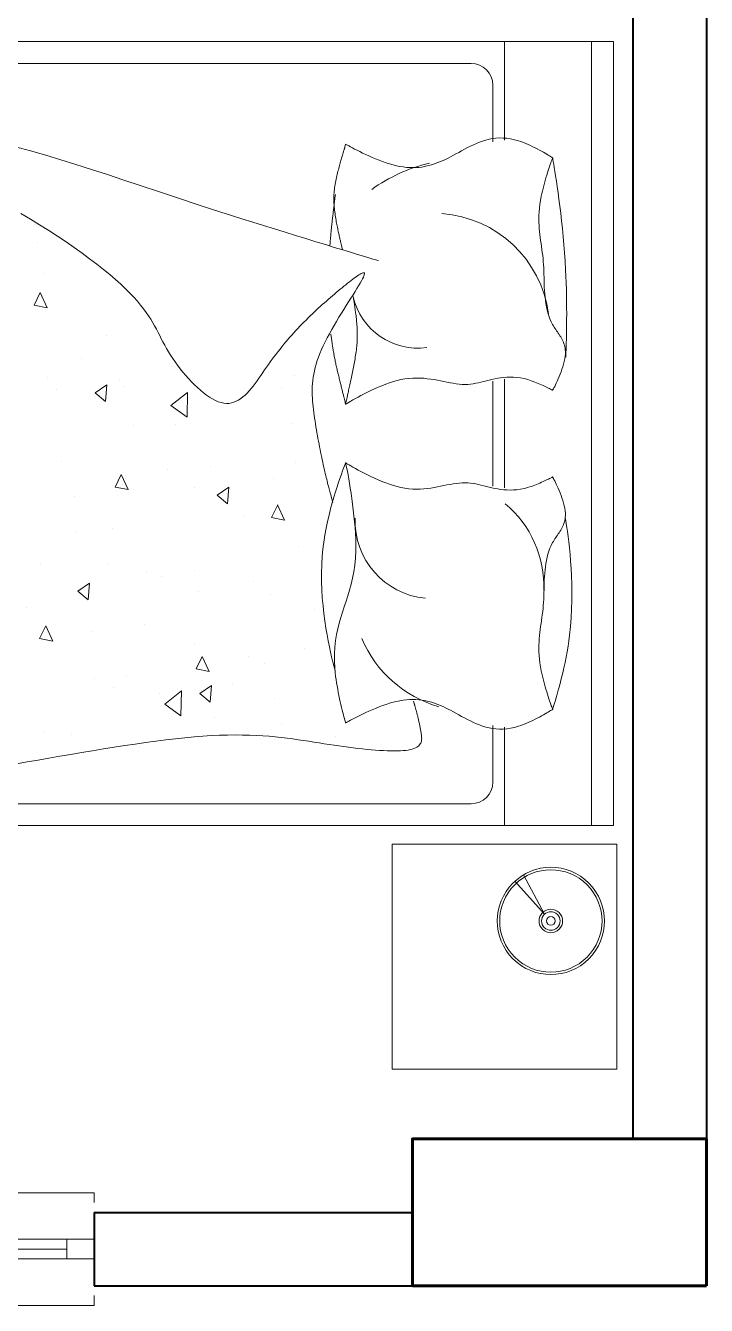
# Model space of a CAD drawing. Header units: millimetres. Extents: x 1393 to 3101, y -2944 to -480.
# Drawn here: x 2878.1 to 3017.1, y -2943.8 to -2682.6 of the extents above; entities that cross this region are included whole.
import ezdxf

# ---------------------------------------------------------------- set-up
doc = ezdxf.new("R2010")
doc.units = ezdxf.units.MM
for name, color, linetype, lineweight in [('DUVAR', 7, 'Continuous', 40), ('kolon', 1, 'Continuous', 40), ('Pencere-kapı', 142, 'Continuous', 20), ('TEFRİŞ_İÇ', 224, 'Continuous', 13)]:
    doc.layers.add(name, color=color, linetype=linetype, lineweight=lineweight)

# ---------------------------------------------------------------- blocks, each defined once
blk = doc.blocks.new('asd54')
at = {"layer": 'Pencere-kapı', "linetype": 'Continuous', "flags": 128}
for points in [[(2732.053171, -2922.82193), (2732.053171, -2920.821929), (2892.053171, -2920.821931), (2892.053171, -2922.82193)], [(2892.053171, -2934.321931), (2732.053171, -2934.321931), (2732.053171, -2930.321931), (2892.053171, -2930.321931), (2892.053171, -2934.321931), (2886.50587, -2934.321931), (2886.50587, -2930.321931), (2886.50587, -2932.321931), (2737.248948, -2932.321931), (2737.248948, -2930.321931), (2737.248948, -2934.321931)], [(2732.053171, -2941.82193), (2732.053171, -2943.82193), (2892.053171, -2943.821931), (2892.053171, -2941.821931)]]:
    blk.add_lwpolyline(points, dxfattribs=at)
blk = doc.blocks.new('Rrovat_TOP_1')
for p, q in [((900, 0), (-900, 0)), ((-900, -2280), (-900, 0)), ((900, -2280), (900, 0)), ((900, -50.339062), (-900, -50.339062)), ((-674.136578, -250.274469), (-900, -250.274469)), ((124.678133, -250.274469), (-124.678133, -250.274469)), ((900, -250.274469), (674.136578, -250.274469)), ((-670.025148, -277.011673), (-800, -277.011673)), ((120.532894, -277.011673), (-120.532894, -277.011673)), ((800, -277.011673), (670.025148, -277.011673)), ((-850, -2180), (-850, -327.011673)), ((850, -2180), (850, -327.011673)), ((-695.588621, -638.048605), (-695.588621, -638.048605)), ((-403.066344, -686.500207), (-403.066344, -686.500207)), ((-493.93021, -709.228197), (-493.93021, -709.228197)), ((-258.431068, -724.298868), (-258.431068, -724.298868)), ((-65.618171, -730.926102), (-65.618171, -730.926102)), ((132.372767, -733.003095), (132.372767, -733.003095)), ((-668.10079, -762.038198), (-668.10079, -762.038198)), ((-198.53623, -755.500215), (-192.720372, -785.420212)), ((-198.532307, -755.522175), (-163.726225, -771.018841)), ((23.111682, -737.162791), (23.111682, -737.162791)), ((104.744537, -762.04387), (104.744537, -762.04387)), ((-608.101653, -779.42793), (-608.101653, -779.42793)), ((-369.858428, -788.012877), (-369.858428, -788.012877)), ((-192.721215, -785.414912), (-163.730996, -770.991612)), ((-103.801234, -780.18255), (-103.801234, -780.18255)), ((-527.013172, -801.711145), (-527.013172, -801.711145)), ((-511.93623, -837.904331), (-511.93623, -837.904331)), ((-339.975234, -827.362005), (-339.975234, -827.362005)), ((-189.564999, -846.13704), (-189.564999, -846.13704)), ((-576.149235, -874.541459), (-576.149235, -874.541459)), ((-161.277264, -886.240491), (-141.685098, -909.589526)), ((-161.262553, -886.262396), (-123.307535, -882.941762)), ((-141.736107, -909.589974), (-123.373058, -882.920463)), ((-650.959999, -916.922083), (-650.959999, -916.922083)), ((-616.737273, -926.087854), (-597.145107, -949.436888)), ((-616.722769, -926.110001), (-578.767751, -922.789368)), ((-597.196581, -949.434291), (-578.833532, -922.764779)), ((-546.418616, -928.580068), (-540.602758, -958.500065)), ((-546.414754, -928.603284), (-511.608672, -944.09995)), ((-74.778677, -924.154594), (-74.778677, -924.154594)), ((-540.603847, -958.494512), (-511.613628, -944.071212)), ((-484.448399, -961.893924), (-484.448399, -961.893924)), ((-362.656867, -952.955739), (-362.656867, -952.955739)), ((-313.511826, -961.347978), (-313.511826, -961.347978)), ((-124.413642, -961.540686), (-124.413642, -961.540686)), ((-648.142726, -993.295303), (-621.150538, -1030.197068)), ((-648.139342, -993.299617), (-591.001548, -992.118514)), ((-621.140305, -1030.194242), (-590.994814, -992.111513)), ((37.510045, -979.124159), (64.502232, -1016.025924)), ((37.514185, -979.126382), (94.651979, -977.945279)), ((64.51256, -1016.021954), (94.658051, -977.939225)), ((-83.249267, -1024.354768), (-83.249267, -1024.354768)), ((20.158942, -1005.276568), (20.158942, -1005.276568)), ((-596.623473, -1042.321475), (-596.623473, -1042.321475)), ((-328.283839, -1037.760057), (-328.283839, -1037.760057)), ((-437.458653, -1076.558916), (-437.458653, -1076.558916)), ((-319.423267, -1071.534223), (-319.423267, -1071.534223)), ((-128.745932, -1114.540174), (-122.930073, -1144.46017)), ((-128.741771, -1114.563278), (-93.935689, -1130.059944)), ((18.514166, -1102.440597), (18.514166, -1102.440597)), ((-555.597268, -1118.713677), (-555.597268, -1118.713677)), ((-122.930935, -1144.454591), (-93.940716, -1130.031291)), ((-117.212081, -1126.483547), (-117.212081, -1126.483547)), ((-103.787885, -1120.487506), (-103.787885, -1120.487506)), ((108.873714, -1124.01032), (108.873714, -1124.01032)), ((121.031144, -1135.068495), (121.031144, -1135.068495)), ((-582.338758, -1148.885728), (-582.338758, -1148.885728)), ((-300.796008, -1161.74965), (-300.796008, -1161.74965)), ((-217.659834, -1149.620051), (-217.659834, -1149.620051)), ((73.828732, -1166.428907), (93.420898, -1189.777941)), ((73.844206, -1166.451697), (111.799224, -1163.131063)), ((93.367782, -1189.779796), (111.730831, -1163.110284)), ((224.594516, -1163.719869), (224.594516, -1163.719869)), ((-561.405481, -1191.769854), (-561.405481, -1191.769854)), ((-453.833835, -1196.799506), (-453.833835, -1196.799506)), ((-381.61601, -1206.299302), (-343.660992, -1202.978668)), ((-362.092692, -1229.624112), (-343.729643, -1202.9546)), ((-381.631277, -1206.276269), (-362.039111, -1229.625304)), ((-351.178687, -1215.849284), (-351.178687, -1215.849284)), ((172.469142, -1220.574404), (172.469142, -1220.574404)), ((-690.007835, -1243.97896), (-690.007835, -1243.97896)), ((-227.734713, -1235.698444), (-227.734713, -1235.698444)), ((-144.631448, -1237.615783), (-144.631448, -1237.615783)), ((-476.628318, -1287.620027), (-470.81246, -1317.540023)), ((-476.624218, -1287.644387), (-441.818136, -1303.141053)), ((-63.704859, -1267.753859), (-63.704859, -1267.753859)), ((100.647689, -1278.930808), (100.647689, -1278.930808)), ((-685.352308, -1306.980792), (-685.352308, -1306.980792)), ((-470.813567, -1317.534191), (-441.823348, -1303.110891)), ((-299.878859, -1314.933314), (-299.878859, -1314.933314)), ((128.232705, -1300.011356), (128.232705, -1300.011356)), ((288.926753, -1300.500279), (294.742611, -1330.420276)), ((288.931213, -1300.523271), (323.737295, -1316.019937)), ((294.741977, -1330.41467), (323.732196, -1315.99137)), ((366.475929, -1308.596304), (366.475929, -1308.596304)), ((-398.686367, -1348.741454), (-398.686367, -1348.741454)), ((292.526106, -1323.866047), (292.526106, -1323.866047)), ((438.095862, -1323.356702), (438.095862, -1323.356702))]:
    blk.add_line(p, q)
at = {"flags": 128}
for points in [[(-633.250112, -139.668516), (-632.627925, -139.460615), (-630.802692, -138.860126), (-627.836402, -137.901867), (-623.791047, -136.620654), (-618.728616, -135.051307), (-612.711099, -133.228643), (-605.800487, -131.187481), (-598.058771, -128.962637), (-589.547939, -126.588931), (-580.329984, -124.10118), (-570.466894, -121.534203), (-560.020661, -118.922816), (-549.053274, -116.301839), (-537.626724, -113.706089), (-525.803001, -111.170384), (-513.644096, -108.729543), (-501.211998, -106.418382), (-488.568698, -104.271721), (-475.776186, -102.324377), (-462.896453, -100.611168), (-442.864955, -98.467697), (-422.878887, -96.919206), (-403.044417, -95.913245), (-383.467713, -95.397362), (-364.254944, -95.319108), (-345.512277, -95.62603), (-327.345879, -96.265679), (-309.861919, -97.185602), (-293.166565, -98.33335), (-277.365984, -99.656471), (-262.566344, -101.102514), (-248.873813, -102.619028), (-236.394559, -104.153563), (-225.23475, -105.653667), (-215.500554, -107.06689), (-207.298138, -108.34078), (-200.73367, -109.422888), (-195.913319, -110.260761), (-192.943252, -110.801948), (-191.929636, -110.994)], [(-633.250112, -139.668516), (-632.889999, -139.800957), (-631.839035, -140.184146), (-630.141279, -140.796876), (-627.840791, -141.617943), (-624.981633, -142.626142), (-621.607863, -143.800267), (-617.763542, -145.119115), (-613.49273, -146.561479), (-608.839487, -148.106154), (-603.847874, -149.731937), (-598.561951, -151.417621), (-593.025777, -153.142002), (-587.283413, -154.883874), (-581.378919, -156.622034), (-575.356355, -158.335275), (-569.259782, -160.002393), (-563.133259, -161.602182), (-557.020846, -163.113438), (-550.966605, -164.514956), (-545.014594, -165.78553), (-545.014594, -165.78553), (-535.591613, -167.543941), (-526.531869, -168.924442), (-517.808371, -169.954979), (-509.394129, -170.663494), (-501.262151, -171.077932), (-493.385447, -171.226234), (-485.737025, -171.136346), (-478.289895, -170.83621), (-471.017066, -170.35377), (-463.891548, -169.716969), (-456.886348, -168.953751), (-449.974478, -168.09206), (-443.128944, -167.159838), (-436.322758, -166.18503), (-429.528927, -165.195578), (-422.720462, -164.219427), (-415.87037, -163.284519), (-408.951662, -162.418799), (-401.937347, -161.650209), (-394.800432, -161.006694), (-387.734854, -160.518867), (-380.546098, -160.145988), (-373.252021, -159.858739), (-365.870478, -159.627802), (-358.419326, -159.423862), (-350.916418, -159.2176), (-343.379612, -158.979699), (-335.826761, -158.680842), (-328.275723, -158.291712), (-320.744353, -157.782991), (-313.250505, -157.125363), (-305.812036, -156.289509), (-298.446802, -155.246114), (-291.172657, -153.965859), (-284.007457, -152.419427), (-276.969058, -150.577502), (-270.075315, -148.410765), (-263.344084, -145.8899), (-256.793221, -142.985589), (-250.44058, -139.668516), (-247.526308, -137.961882), (-244.65018, -136.175099), (-241.802603, -134.325684), (-238.973984, -132.431153), (-236.154729, -130.509025), (-233.335246, -128.576817), (-230.50594, -126.652047), (-227.657219, -124.752232), (-224.77949, -122.89489), (-221.863158, -121.097538), (-218.898631, -119.377694), (-215.876316, -117.752876), (-212.786618, -116.2406), (-209.619946, -114.858385), (-206.366705, -113.623747), (-203.017302, -112.554206), (-199.562145, -111.667277), (-195.991639, -110.980479), (-192.296192, -110.511329), (-188.466209, -110.277344), (-188.466209, -110.277344), (-183.015237, -110.35419), (-177.349073, -110.855744), (-171.521215, -111.735656), (-165.585158, -112.947573), (-159.594399, -114.445144), (-153.602435, -116.18202), (-147.662763, -118.111847), (-141.828878, -120.188277), (-136.154277, -122.364956), (-130.692457, -124.595534), (-125.496914, -126.83366), (-120.621145, -129.032983), (-116.118646, -131.147152), (-112.042914, -133.129815), (-108.447445, -134.934622), (-105.385736, -136.51522), (-102.911283, -137.82526), (-101.077583, -138.81839), (-99.938132, -139.448259), (-99.546427, -139.668516), (-99.546427, -139.668516)], [(633.250112, -139.668516), (632.889999, -139.800957), (631.839035, -140.184146), (630.141279, -140.796876), (627.840791, -141.617943), (624.981633, -142.626142), (621.607863, -143.800267), (617.763542, -145.119115), (613.49273, -146.561479), (608.839487, -148.106154), (603.847874, -149.731937), (598.561951, -151.417621), (593.025777, -153.142002), (587.283413, -154.883874), (581.378919, -156.622034), (575.356355, -158.335275), (569.259782, -160.002393), (563.133259, -161.602182), (557.020846, -163.113438), (550.966605, -164.514956), (545.014594, -165.78553), (535.591613, -167.543941), (526.531869, -168.924442), (517.808371, -169.954979), (509.394129, -170.663494), (501.262151, -171.077932), (493.385447, -171.226234), (485.737025, -171.136346), (478.289895, -170.83621), (471.017066, -170.35377), (463.891548, -169.716969), (456.886348, -168.953751), (449.974478, -168.09206), (443.128944, -167.159838), (436.322758, -166.18503), (429.528927, -165.195578), (422.720462, -164.219427), (415.87037, -163.284519), (408.951662, -162.418799), (401.937347, -161.650209), (394.800432, -161.006694), (387.734854, -160.518867), (380.546098, -160.145988), (373.252021, -159.858739), (365.870478, -159.627802), (358.419326, -159.423862), (350.916418, -159.2176), (343.379612, -158.979699), (335.826761, -158.680842), (328.275723, -158.291712), (320.744353, -157.782991), (313.250505, -157.125363), (305.812036, -156.289509), (298.446802, -155.246114), (291.172657, -153.965859), (284.007457, -152.419427), (276.969058, -150.577502), (270.075315, -148.410765), (263.344084, -145.8899), (256.793221, -142.985589), (250.44058, -139.668516), (250.44058, -139.668516), (247.526308, -137.961882), (244.65018, -136.175099), (241.802603, -134.325684), (238.973984, -132.431153), (236.154729, -130.509025), (233.335246, -128.576817), (230.50594, -126.652047), (227.657219, -124.752232), (224.77949, -122.89489), (221.863158, -121.097538), (218.898631, -119.377694), (215.876316, -117.752876), (212.786618, -116.2406), (209.619946, -114.858385), (206.366705, -113.623747), (203.017302, -112.554206), (199.562145, -111.667277), (195.991639, -110.980479), (192.296192, -110.511329), (188.466209, -110.277344), (183.015237, -110.35419), (177.349073, -110.855744), (171.521215, -111.735656), (165.585158, -112.947573), (159.594399, -114.445144), (153.602435, -116.18202), (147.662763, -118.111847), (141.828878, -120.188277), (136.154277, -122.364956), (130.692457, -124.595534), (125.496914, -126.83366), (120.621145, -129.032983), (116.118646, -131.147152), (112.042914, -133.129815), (108.447445, -134.934622), (105.385736, -136.51522), (102.911283, -137.82526), (101.077583, -138.81839), (99.938132, -139.448259), (99.546427, -139.668516)], [(633.250112, -139.668516), (632.305708, -139.498834), (629.536026, -139.009757), (625.036363, -138.231238), (618.902012, -137.19323), (611.22827, -135.925687), (602.110432, -134.458562), (591.643794, -132.821807), (579.923651, -131.045377), (567.045298, -129.159223), (553.104031, -127.1933), (538.195145, -125.177561), (522.413936, -123.141959), (505.855699, -121.116446), (488.61573, -119.130977), (470.789323, -117.215504), (452.471775, -115.399981), (433.758381, -113.71436), (414.744436, -112.188595), (395.525235, -110.852639), (376.196075, -109.736446), (376.196075, -109.736446), (361.181047, -109.036376), (346.233182, -108.475615), (331.428479, -108.042979), (316.842939, -107.727288), (302.552562, -107.517359), (288.633349, -107.402012), (275.161299, -107.370064), (262.212412, -107.410333), (249.862689, -107.511638), (238.188129, -107.662798), (227.264733, -107.85263), (217.168502, -108.069953), (207.975434, -108.303585), (199.76153, -108.542345), (192.602791, -108.77505), (186.575216, -108.99052), (181.754806, -109.177571), (178.21756, -109.325024), (176.039479, -109.421695), (175.296563, -109.456404)], [(-664.392033, -614.879795), (-664.119039, -614.400842), (-663.331579, -613.003477), (-662.076933, -610.746939), (-660.402383, -607.690468), (-658.35521, -603.893301), (-655.982694, -599.414678), (-653.332118, -594.313839), (-650.450762, -588.650023), (-647.385907, -582.482468), (-644.184835, -575.870414), (-640.894826, -568.8731), (-637.563162, -561.549765), (-634.237124, -553.959648), (-630.963993, -546.161989), (-627.79105, -538.216026), (-624.765576, -530.180999), (-621.934853, -522.116147), (-619.346161, -514.080708), (-617.046782, -506.133923), (-615.083997, -498.33503), (-613.434729, -490.409543), (-612.18575, -482.698696), (-611.319768, -475.19181), (-610.819491, -467.878206), (-610.667627, -460.747205), (-610.846883, -453.788128), (-611.339967, -446.990296), (-612.129586, -440.343031), (-613.198449, -433.835653), (-614.529263, -427.457483), (-616.104736, -421.197843), (-617.907576, -415.046053), (-619.92049, -408.991435), (-622.126186, -403.02331), (-624.507372, -397.130998), (-627.046756, -391.303821), (-629.727045, -385.5311), (-632.530947, -379.802156), (-635.44117, -374.10631), (-638.440422, -368.432883), (-642.036724, -361.80954), (-645.688478, -355.186271), (-649.352943, -348.547083), (-652.987377, -341.875982), (-656.54904, -335.156972), (-659.99519, -328.374058), (-663.283087, -321.511247), (-666.36999, -314.552544), (-669.213157, -307.481954), (-671.769847, -300.283482), (-673.99732, -292.941133), (-675.852835, -285.438914), (-677.29365, -277.76083), (-678.277025, -269.890885), (-678.760218, -261.813086), (-678.700489, -253.511438), (-678.055097, -244.969945), (-676.7813, -236.172614), (-674.836358, -227.10345), (-672.17753, -217.746458), (-670.35029, -212.333133), (-668.314237, -206.859377), (-666.102083, -201.361743), (-663.74654, -195.876784), (-661.28032, -190.441053), (-658.736136, -185.091103), (-656.1467, -179.863487), (-653.544723, -174.794758), (-650.962919, -169.92147), (-648.433998, -165.280174), (-645.990675, -160.907425), (-643.665659, -156.839776), (-641.491665, -153.113778), (-639.501404, -149.765986), (-637.727588, -146.832952), (-636.202929, -144.35123), (-634.96014, -142.357372), (-634.031933, -140.887932), (-633.451019, -139.979462), (-633.250112, -139.668516)], [(-99.546427, -139.668516), (-99.666779, -139.892957), (-100.01526, -140.548993), (-100.573012, -141.610691), (-101.321172, -143.052121), (-102.240881, -144.847351), (-103.313278, -146.970449), (-104.519503, -149.395483), (-105.840696, -152.096523), (-107.257995, -155.047635), (-108.752541, -158.22289), (-110.305472, -161.596354), (-111.89793, -165.142097), (-113.511052, -168.834187), (-115.12598, -172.646692), (-116.723851, -176.553681), (-118.285807, -180.529222), (-119.792986, -184.547384), (-121.226528, -188.582234), (-122.567572, -192.607842), (-123.797259, -196.598275), (-126.085882, -205.289436), (-127.776901, -213.692864), (-128.920312, -221.824717), (-129.566109, -229.701154), (-129.764288, -237.338332), (-129.564842, -244.752409), (-129.017767, -251.959542), (-128.173058, -258.975891), (-127.080708, -265.817612), (-125.790714, -272.500863), (-124.353069, -279.041803), (-122.817768, -285.456588), (-121.234807, -291.761378), (-119.654179, -297.972329), (-118.125881, -304.1056), (-116.699905, -310.177348), (-115.426248, -316.203732), (-114.354904, -322.200909), (-113.535867, -328.185037), (-113.019133, -334.172273), (-113.019133, -334.172273), (-112.840502, -340.881471), (-113.049402, -347.625991), (-113.593833, -354.417117), (-114.421796, -361.266133), (-115.481288, -368.184324), (-116.720312, -375.182974), (-118.086866, -382.273367), (-119.52895, -389.466788), (-120.994565, -396.77452), (-122.431709, -404.207849), (-123.788383, -411.778058), (-125.012586, -419.496432), (-126.052319, -427.374255), (-126.855581, -435.422812), (-127.370373, -443.653386), (-127.544693, -452.077263), (-127.326542, -460.705725), (-126.663919, -469.550059), (-125.504825, -478.621547), (-123.797259, -487.931475), (-123.797259, -487.931475), (-121.76011, -496.528396), (-119.292553, -505.265534), (-116.452426, -514.080054), (-113.297567, -522.909122), (-109.885813, -531.689903), (-106.275003, -540.359564), (-102.522975, -548.855268), (-98.687566, -557.114183), (-94.826614, -565.073473), (-90.997958, -572.670305), (-87.259435, -579.841842), (-83.668883, -586.525252), (-80.28414, -592.6577), (-77.163045, -598.176351), (-74.363434, -603.018371), (-71.943147, -607.120925), (-69.96002, -610.421179), (-68.471892, -612.856298), (-67.536601, -614.363448), (-67.211984, -614.879795)], [(99.546427, -139.668516), (99.666779, -139.892957), (100.01526, -140.548993), (100.573012, -141.610691), (101.321172, -143.052121), (102.240881, -144.847351), (103.313278, -146.970449), (104.519503, -149.395483), (105.840696, -152.096523), (107.257995, -155.047635), (108.752541, -158.22289), (110.305472, -161.596354), (111.89793, -165.142097), (113.511052, -168.834187), (115.12598, -172.646692), (116.723851, -176.553681), (118.285807, -180.529222), (119.792986, -184.547384), (121.226528, -188.582234), (122.567572, -192.607842), (123.797259, -196.598275), (126.085882, -205.289436), (127.776901, -213.692864), (128.920312, -221.824717), (129.566109, -229.701154), (129.764288, -237.338332), (129.564842, -244.752409), (129.017767, -251.959542), (128.173058, -258.975891), (127.080708, -265.817612), (125.790714, -272.500863), (124.353069, -279.041803), (122.817768, -285.456588), (121.234807, -291.761378), (119.654179, -297.972329), (118.125881, -304.1056), (116.699905, -310.177348), (115.426248, -316.203732), (114.354904, -322.200909), (113.535867, -328.185037), (113.019133, -334.172273), (112.840502, -340.881471), (113.049402, -347.625991), (113.593833, -354.417117), (114.421796, -361.266133), (115.481288, -368.184324), (116.720312, -375.182974), (118.086866, -382.273367), (119.52895, -389.466788), (120.994565, -396.77452), (122.431709, -404.207849), (123.788383, -411.778058), (125.012586, -419.496432), (126.052319, -427.374255), (126.855581, -435.422812), (127.370373, -443.653386), (127.544693, -452.077263), (127.326542, -460.705725), (126.663919, -469.550059), (125.504825, -478.621547), (123.797259, -487.931475), (121.76011, -496.528396), (119.292553, -505.265534), (116.452426, -514.080054), (113.297567, -522.909122), (109.885813, -531.689903), (106.275003, -540.359564), (102.522975, -548.855268), (98.687566, -557.114183), (94.826614, -565.073473), (90.997958, -572.670305), (87.259435, -579.841842), (83.668883, -586.525252), (80.28414, -592.6577), (77.163045, -598.176351), (74.363434, -603.018371), (71.943147, -607.120925), (69.96002, -610.421179), (68.471892, -612.856298), (67.536601, -614.363448), (67.211984, -614.879795), (67.211984, -614.879795)], [(664.392033, -614.879795), (664.119039, -614.400842), (663.331579, -613.003477), (662.076933, -610.746939), (660.402383, -607.690468), (658.35521, -603.893301), (655.982694, -599.414678), (653.332118, -594.313839), (650.450762, -588.650023), (647.385907, -582.482468), (644.184835, -575.870414), (640.894826, -568.8731), (637.563162, -561.549765), (634.237124, -553.959648), (630.963993, -546.161989), (627.79105, -538.216026), (624.765576, -530.180999), (621.934853, -522.116147), (619.346161, -514.080708), (617.046782, -506.133923), (615.083997, -498.33503), (613.434729, -490.409543), (612.18575, -482.698696), (611.319768, -475.19181), (610.819491, -467.878206), (610.667627, -460.747205), (610.846883, -453.788128), (611.339967, -446.990296), (612.129586, -440.343031), (613.198449, -433.835653), (614.529263, -427.457483), (616.104736, -421.197843), (617.907576, -415.046053), (619.92049, -408.991435), (622.126186, -403.02331), (624.507372, -397.130998), (627.046756, -391.303821), (629.727045, -385.5311), (632.530947, -379.802156), (635.44117, -374.10631), (638.440422, -368.432883), (642.036724, -361.80954), (645.688478, -355.186271), (649.352943, -348.547083), (652.987377, -341.875982), (656.54904, -335.156972), (659.99519, -328.374058), (663.283087, -321.511247), (666.36999, -314.552544), (669.213157, -307.481954), (671.769847, -300.283482), (673.99732, -292.941133), (675.852835, -285.438914), (677.29365, -277.76083), (678.277025, -269.890885), (678.760218, -261.813086), (678.700489, -253.511438), (678.055097, -244.969945), (676.7813, -236.172614), (674.836358, -227.10345), (672.17753, -217.746458), (670.35029, -212.333133), (668.314237, -206.859377), (666.102083, -201.361743), (663.74654, -195.876784), (661.28032, -190.441053), (658.736136, -185.091103), (656.1467, -179.863487), (653.544723, -174.794758), (650.962919, -169.92147), (648.433998, -165.280174), (645.990675, -160.907425), (643.665659, -156.839776), (641.491665, -153.113778), (639.501404, -149.765986), (637.727588, -146.832952), (636.202929, -144.35123), (634.96014, -142.357372), (634.031933, -140.887932), (633.451019, -139.979462), (633.250112, -139.668516)], [(396.969029, -539.478211), (397.420708, -540.983324), (398.739408, -545.372164), (400.87062, -552.454982), (403.759839, -562.04203), (407.352557, -573.94356), (411.594268, -587.969822), (416.430464, -603.93107), (421.806638, -621.637554), (427.668284, -640.899525), (433.960895, -661.527236), (440.629963, -683.330938), (447.620982, -706.120882), (454.879444, -729.70732), (462.350844, -753.900504), (469.980673, -778.510685), (477.714425, -803.348115), (485.497593, -828.223046), (493.27567, -852.945728), (500.994149, -877.326414), (508.598523, -901.175354), (508.598523, -901.175354), (524.810281, -951.385603), (540.233974, -998.436058), (554.902824, -1042.681218), (568.850051, -1084.475586), (582.108878, -1124.17366), (594.712524, -1162.129943), (606.694211, -1198.698934), (618.08716, -1234.235134), (628.924592, -1269.093044), (639.239728, -1303.627165), (649.065788, -1338.191997), (658.435995, -1373.142041)], [(-664.392033, -614.879795), (-663.956538, -615.003157), (-662.68556, -615.359451), (-660.632358, -615.927985), (-657.850192, -616.688068), (-654.39232, -617.619009), (-650.312003, -618.700116), (-645.6625, -619.9107), (-640.497071, -621.230068), (-634.868974, -622.637529), (-628.83147, -624.112393), (-622.437818, -625.633968), (-615.741277, -627.181563), (-608.795107, -628.734487), (-601.652568, -630.27205), (-594.366918, -631.773559), (-586.991417, -633.218324), (-579.579325, -634.585654), (-572.183901, -635.854857), (-564.858405, -637.005243), (-557.656096, -638.016121), (-539.173608, -639.961761), (-521.838734, -640.856329), (-505.530854, -640.800207), (-490.12935, -639.893781), (-475.513599, -638.237434), (-461.562983, -635.931552), (-448.156881, -633.076518), (-435.174674, -629.772717), (-422.49574, -626.120534), (-409.999461, -622.220352), (-397.565217, -618.172556), (-385.072386, -614.077531), (-372.40035, -610.035661), (-359.428488, -606.14733), (-346.03618, -602.512922), (-332.102806, -599.232822), (-317.507746, -596.407415), (-302.13038, -594.137085), (-285.850089, -592.522215), (-268.546251, -591.663191), (-255.932367, -591.551879), (-242.88693, -591.811312), (-229.526551, -592.402017), (-215.967844, -593.284523), (-202.327422, -594.419355), (-188.721897, -595.767042), (-175.267882, -597.288112), (-162.081991, -598.943091), (-149.280835, -600.692507), (-136.981029, -602.496888), (-125.299184, -604.316761), (-114.351914, -606.112654), (-104.255831, -607.845093), (-95.127549, -609.474607), (-87.08368, -610.961724), (-80.240837, -612.266969), (-74.715633, -613.350872), (-70.624681, -614.173958), (-68.084594, -614.696757), (-67.211984, -614.879795)], [(-67.211984, -614.879795), (-67.993537, -615.205044), (-70.286416, -616.140574), (-74.012949, -617.626062), (-79.095464, -619.601183), (-85.45629, -622.005614), (-93.017754, -624.779031), (-101.702185, -627.86111), (-111.431912, -631.191526), (-122.129262, -634.709957), (-133.716564, -638.356077), (-146.116147, -642.069564), (-159.250337, -645.790092), (-173.041465, -649.457339), (-187.411858, -653.010981), (-202.283844, -656.390692), (-217.579751, -659.53615), (-233.221909, -662.38703), (-249.132645, -664.883009), (-265.234287, -666.963763), (-281.449165, -668.568967), (-300.953232, -669.811474), (-320.405916, -670.351347), (-339.704617, -670.257671), (-358.746735, -669.599537), (-377.42967, -668.446031), (-395.650825, -666.866242), (-413.307598, -664.929258), (-430.297392, -662.704166), (-446.517606, -660.260056), (-461.865642, -657.666015), (-476.2389, -654.991131), (-489.53478, -652.304493), (-501.650683, -649.675188), (-512.484011, -647.172304), (-521.932163, -644.86493), (-529.892541, -642.822154), (-536.262544, -641.113064), (-540.939575, -639.806747), (-543.821033, -638.972293), (-544.804318, -638.678788)]]:
    blk.add_lwpolyline(points, dxfattribs=at)
for points in [[(-614.67691, -459.013735, 0), (-614.67691, -459.013735, 0), (-619.968556, -457.484517, 0), (-620.801464, -457.243871, 0), (-621.710595, -456.981519, 0), (-622.692794, -456.698693, 0), (-623.744909, -456.396625, 0), (-624.863788, -456.076549, 0), (-626.046276, -455.739696, 0), (-627.289221, -455.387298, 0), (-628.589471, -455.020589, 0), (-629.943872, -454.6408, 0), (-631.349272, -454.249163, 0), (-632.802517, -453.846911, 0), (-634.300454, -453.435276, 0), (-635.839932, -453.015491, 0), (-637.417796, -452.588787, 0), (-639.030894, -452.156397, 0), (-640.676072, -451.719554, 0), (-642.350179, -451.27949, 0), (-644.050061, -450.837436, 0), (-645.772565, -450.394626, 0), (-647.514538, -449.952292, 0), (-649.273551, -449.511481, 0), (-651.050067, -449.072502, 0), (-652.845271, -448.635479, 0), (-654.66035, -448.200538, 0), (-656.496491, -447.767802, 0), (-658.35488, -447.337396, 0), (-660.236703, -446.909443, 0), (-662.143145, -446.484069, 0), (-664.075395, -446.061398, 0), (-666.034637, -445.641553, 0), (-668.022058, -445.22466, 0), (-670.038845, -444.810843, 0), (-672.086184, -444.400226, 0), (-674.16526, -443.992933, 0), (-676.27726, -443.589088, 0), (-678.423371, -443.188817, 0), (-680.604779, -442.792243, 0), (-682.82267, -442.399491, 0), (-685.07823, -442.010685, 0), (-687.372646, -441.625949, 0), (-689.705028, -441.249943, 0), (-692.066188, -440.905466, 0), (-694.444859, -440.61985, 0), (-696.829778, -440.42043, 0), (-699.20968, -440.334539, 0), (-701.573299, -440.389511, 0), (-703.909371, -440.612679, 0), (-706.206631, -441.031378, 0), (-708.453814, -441.67294, 0), (-710.639655, -442.564699, 0), (-712.75289, -443.73399, 0), (-714.782253, -445.208145, 0), (-716.71648, -447.014498, 0), (-718.544307, -449.180383, 0), (-720.254467, -451.733133, 0), (-721.835696, -454.700082, 0), (-723.27673, -458.108564, 0), (-724.566304, -461.985912, 0), (-725.693152, -466.35946, 0), (-726.64601, -471.256541, 0), (-727.416392, -476.695949, 0), (-728.006926, -482.662308, 0), (-728.423021, -489.131704, 0), (-728.670085, -496.080222, 0), (-728.753524, -503.483947, 0), (-728.678746, -511.318964, 0), (-728.45116, -519.561358, 0), (-728.076173, -528.187213, 0), (-727.559193, -537.172616, 0), (-726.905626, -546.49365, 0), (-726.120882, -556.1264, 0), (-725.210368, -566.046953, 0), (-724.179491, -576.231392, 0), (-723.03366, -586.655802, 0), (-721.778281, -597.296269, 0), (-720.418763, -608.128877, 0), (-718.960513, -619.129712, 0), (-717.408939, -630.274858, 0), (-715.769448, -641.540401, 0), (-714.04745, -652.902425, 0), (-712.251383, -664.346906, 0), (-710.401821, -675.899387, 0), (-708.522371, -687.595301, 0), (-706.636639, -699.47008, 0), (-704.768229, -711.559159, 0), (-702.94075, -723.897971, 0), (-701.177806, -736.521949, 0), (-699.503004, -749.466526, 0), (-697.939951, -762.767135, 0), (-696.512251, -776.45921, 0), (-695.243512, -790.578184, 0), (-694.157339, -805.159491, 0), (-693.277338, -820.238563, 0), (-692.627116, -835.850834, 0), (-692.230279, -852.031737, 0), (-692.110433, -868.816705, 0), (-692.291183, -886.241172, 0), (-692.796137, -904.340571, 0), (-693.6489, -923.150336, 0), (-694.873078, -942.705899, 0), (-696.483833, -963.026878, 0), (-698.462549, -984.069628, 0), (-700.782166, -1005.774687, 0), (-703.415623, -1028.082596, 0), (-706.33586, -1050.933892, 0), (-709.515816, -1074.269116, 0), (-712.928432, -1098.028805, 0), (-716.546646, -1122.153499, 0), (-720.343398, -1146.583736, 0), (-724.291628, -1171.260057, 0), (-728.364275, -1196.123, 0), (-732.534279, -1221.113103, 0), (-736.77458, -1246.170906, 0), (-741.058118, -1271.236949, 0), (-745.35783, -1296.251769, 0), (-749.646659, -1321.155906, 0), (-753.897542, -1345.889899, 0), (-758.08342, -1370.394287, 0)], [(505.549676, -1360.561252, 0), (492.571908, -1338.841488, 0), (479.468065, -1317.560229, 0), (466.294025, -1296.78393, 0), (453.105669, -1276.579049, 0), (439.958873, -1257.012043, 0), (426.909517, -1238.149369, 0), (414.013479, -1220.057483, 0), (401.326637, -1202.802843, 0), (388.90487, -1186.451905, 0), (376.804056, -1171.071126, 0), (365.080075, -1156.726964, 0), (353.788804, -1143.485875, 0), (342.97151, -1131.39046, 0), (332.611014, -1120.38789, 0), (322.675523, -1110.401483, 0), (313.133246, -1101.354554, 0), (303.952392, -1093.17042, 0), (295.101168, -1085.772396, 0), (286.547783, -1079.083799, 0), (278.260445, -1073.027945, 0), (270.207363, -1067.528149, 0), (262.356745, -1062.507728, 0), (254.676799, -1057.889998, 0), (247.135734, -1053.598275, 0), (239.701758, -1049.555874, 0), (232.343079, -1045.686113, 0), (225.027905, -1041.912307, 0), (217.724446, -1038.157773, 0), (210.400909, -1034.345825, 0), (203.025502, -1030.399781, 0), (195.566434, -1026.242957, 0), (187.991914, -1021.798668, 0), (180.283454, -1017.007757, 0), (172.475785, -1011.881175, 0), (164.616943, -1006.447398, 0), (156.754964, -1000.734904, 0), (148.937884, -994.77217, 0), (141.213738, -988.587671, 0), (133.630563, -982.209886, 0), (126.236393, -975.667291, 0), (119.079266, -968.988363, 0), (112.207216, -962.201579, 0), (105.668279, -955.335417, 0), (99.510492, -948.418352, 0), (93.78189, -941.478862, 0), (88.530508, -934.545424, 0), (83.804383, -927.646515, 0), (79.65155, -920.810612, 0), (76.120045, -914.066191, 0), (73.257904, -907.44173, 0), (71.113163, -900.965706, 0), (69.733857, -894.666595, 0), (69.152474, -888.566242, 0), (69.339305, -882.659957, 0), (70.249094, -876.936418, 0), (71.836585, -871.384303, 0), (74.05652, -865.992291, 0), (76.863643, -860.749059, 0), (80.212698, -855.643284, 0), (84.058427, -850.663646, 0), (88.355575, -845.798821, 0), (93.058884, -841.037488, 0), (98.123098, -836.368324, 0), (103.502961, -831.780008, 0), (109.153215, -827.261218, 0), (115.028604, -822.80063, 0), (121.083872, -818.386924, 0), (127.273761, -814.008778, 0), (133.553016, -809.654868, 0), (139.876379, -805.313873, 0), (146.198594, -800.974471, 0), (152.474405, -796.62534, 0), (158.666329, -792.25713, 0), (164.767988, -787.86838, 0), (170.780776, -783.459601, 0), (176.706089, -779.031306, 0), (182.545321, -774.584004, 0), (188.29987, -770.118209, 0), (193.971129, -765.634431, 0), (199.560495, -761.133181, 0), (205.069362, -756.614971, 0), (210.499126, -752.080313, 0), (215.851182, -747.529717, 0), (221.126926, -742.963696, 0), (226.327754, -738.38276, 0), (231.455059, -733.787421, 0), (236.510239, -729.17819, 0), (241.494688, -724.55558, 0), (246.409801, -719.920101, 0), (251.256974, -715.272264, 0), (256.037602, -710.612581, 0), (260.753082, -705.941564, 0), (265.404589, -701.260175, 0), (269.99243, -696.57118, 0), (274.516692, -691.877798, 0), (278.977464, -687.183246, 0), (283.374833, -682.490743, 0), (287.708887, -677.803506, 0), (291.979713, -673.124752, 0), (296.1874, -668.4577, 0), (300.332035, -663.805568, 0), (304.413705, -659.171573, 0), (308.4325, -654.558933, 0), (312.388506, -649.970867, 0), (316.281811, -645.410591, 0), (320.112503, -640.881324, 0), (323.880669, -636.386284, 0), (327.586398, -631.928688, 0), (331.229778, -627.511754, 0), (334.810895, -623.1387, 0), (338.329838, -618.812744, 0), (341.786695, -614.537104, 0), (345.176173, -610.318935, 0), (348.471458, -606.18114, 0), (351.640357, -602.150561, 0), (354.650676, -598.254039, 0), (357.47022, -594.518416, 0), (360.066796, -590.970531, 0), (362.408211, -587.637227, 0), (364.46227, -584.545345, 0), (366.196779, -581.721725, 0), (367.579545, -579.193208, 0), (368.578373, -576.986637, 0), (369.161071, -575.128852, 0), (369.295443, -573.646693, 0), (368.949297, -572.567004, 0), (368.090438, -571.916623, 0), (366.686672, -571.722393, 0), (364.705806, -572.011155, 0), (362.115645, -572.80975, 0), (358.883996, -574.145018, 0), (354.978666, -576.043802, 0), (350.380821, -578.520025, 0), (345.125076, -581.535945, 0), (339.259409, -585.040904, 0), (332.831794, -588.984243, 0), (325.890209, -593.315303, 0), (318.48263, -597.983424, 0), (310.657034, -602.937948, 0), (302.461395, -608.128217, 0), (293.943692, -613.503571, 0), (285.1519, -619.013352, 0), (276.133996, -624.6069, 0), (266.937956, -630.233557, 0), (257.611756, -635.842663, 0), (248.203373, -641.383561, 0), (238.760784, -646.805591, 0), (229.331963, -652.058095, 0), (219.964889, -657.090413, 0), (210.707536, -661.851886, 0), (201.607882, -666.291857, 0), (192.713903, -670.359665, 0), (184.06316, -674.016199, 0), (175.651552, -677.268529, 0), (167.464564, -680.135274, 0), (159.487678, -682.635051, 0), (151.70638, -684.786479, 0), (144.106152, -686.608175, 0), (136.67248, -688.118757, 0), (129.390847, -689.336842, 0), (122.246737, -690.281049, 0), (115.225635, -690.969995, 0), (108.313023, -691.422299, 0), (101.494386, -691.656577, 0), (94.755208, -691.691448, 0), (88.080973, -691.545529, 0), (81.457165, -691.237439, 0), (74.869268, -690.785795, 0), (68.302766, -690.209214, 0), (61.743143, -689.526316, 0), (55.175883, -688.755717, 0), (48.58647, -687.916035, 0), (41.964562, -687.023366, 0), (35.316518, -686.083713, 0), (28.65287, -685.100557, 0), (21.98415, -684.077378, 0), (15.320893, -683.017659, 0), (8.673629, -681.92488, 0), (2.052893, -680.802522, 0), (-4.530784, -679.654065, 0), (-11.066868, -678.482992, 0), (-17.544828, -677.292782, 0), (-23.954129, -676.086916, 0), (-30.284241, -674.868877, 0), (-36.524629, -673.642144, 0), (-42.664762, -672.410199, 0), (-48.694106, -671.176522, 0), (-54.602129, -669.944595, 0), (-60.378299, -668.717898, 0), (-66.012081, -667.499913, 0), (-71.492945, -666.29412, 0), (-76.810357, -665.104001, 0), (-81.955534, -663.932708, 0), (-86.926696, -662.782086, 0), (-91.723809, -661.653651, 0), (-96.346844, -660.548919, 0), (-100.795767, -659.469406, 0), (-105.070548, -658.416629, 0), (-109.171155, -657.392103, 0), (-113.097556, -656.397345, 0), (-116.84972, -655.433871, 0), (-120.427615, -654.503198, 0), (-123.831209, -653.606841, 0), (-127.060471, -652.746318, 0), (-130.11537, -651.923143, 0), (-132.995873, -651.138834, 0), (-135.701949, -650.394906, 0), (-138.233567, -649.692876, 0), (-140.590695, -649.03426, 0), (-142.773301, -648.420575, 0), (-144.781354, -647.853336, 0), (-158.255921, -644.035462, 0), (-158.255921, -644.035462, 0)], [(314.390729, -597.591847, 0), (314.390729, -597.591847, 0), (311.845096, -597.139161, 0), (311.44308, -597.067741, 0), (310.996412, -596.988797, 0), (310.498622, -596.901595, 0), (309.943241, -596.805402, 0), (309.323802, -596.699484, 0), (308.633836, -596.583108, 0), (307.866874, -596.45554, 0), (307.016447, -596.316047, 0), (306.076088, -596.163894, 0), (305.039326, -595.998348, 0), (303.899695, -595.818676, 0), (302.650725, -595.624144, 0), (301.285948, -595.414018, 0), (299.798895, -595.187564, 0), (298.183098, -594.94405, 0), (296.432088, -594.682741, 0), (294.539396, -594.402904, 0), (292.498555, -594.103805, 0), (290.303094, -593.78471, 0), (287.946547, -593.444887, 0), (285.424915, -593.084497, 0), (282.744084, -592.707286, 0), (279.912412, -592.317899, 0), (276.938256, -591.920976, 0), (273.829973, -591.521162, 0), (270.59592, -591.123098, 0), (267.244454, -590.731427, 0), (263.783933, -590.350791, 0), (260.222714, -589.985834, 0), (256.569153, -589.641198, 0), (252.831608, -589.321526, 0), (249.018437, -589.031459, 0), (245.137996, -588.775642, 0), (241.198642, -588.558716, 0), (237.208733, -588.385324, 0), (233.176626, -588.260108, 0), (229.110679, -588.187712, 0), (225.019247, -588.172778, 0), (220.910688, -588.219949, 0), (216.793361, -588.333866, 0), (212.67455, -588.517738, 0), (208.557262, -588.76903, 0), (204.443431, -589.083772, 0), (200.334993, -589.457993, 0), (196.233881, -589.887724, 0), (192.14203, -590.368995, 0), (188.061376, -590.897836, 0), (183.993853, -591.470276, 0), (179.941395, -592.082346, 0), (175.905938, -592.730075, 0), (171.889416, -593.409494, 0), (167.893765, -594.116633, 0), (163.920918, -594.847521, 0), (159.97281, -595.598189, 0), (156.051377, -596.364667, 0), (152.158553, -597.142984, 0), (148.296273, -597.92917, 0), (144.466471, -598.719256, 0), (140.671082, -599.509271, 0), (136.912042, -600.295246, 0), (133.192042, -601.073646, 0), (129.516804, -601.84268, 0), (125.892807, -602.600991, 0), (122.326531, -603.347225, 0), (118.824455, -604.080025, 0), (115.393059, -604.798035, 0), (112.038822, -605.4999, 0), (108.768223, -606.184264, 0), (105.587742, -606.849771, 0), (102.503857, -607.495066, 0), (99.523049, -608.118792, 0), (96.651796, -608.719594, 0), (93.896578, -609.296116, 0), (91.263874, -609.847002, 0), (88.760164, -610.370896, 0), (86.391927, -610.866444, 0), (84.165643, -611.332288, 0), (82.08779, -611.767073, 0), (80.164848, -612.169443, 0), (67.211984, -614.879795, 0), (67.211984, -614.879795, 0)], [(67.211984, -614.879795, 0), (67.211984, -614.879795, 0), (76.147343, -617.087401, 0), (77.553545, -617.434823, 0), (79.087076, -617.813704, 0), (80.741234, -618.222387, 0), (82.509318, -618.659217, 0), (84.384626, -619.122538, 0), (86.360458, -619.610695, 0), (88.43011, -620.122032, 0), (90.586882, -620.654893, 0), (92.824073, -621.207622, 0), (95.13498, -621.778564, 0), (97.512902, -622.366064, 0), (99.951138, -622.968464, 0), (102.442986, -623.58411, 0), (104.981745, -624.211347, 0), (107.560713, -624.848517, 0), (110.173188, -625.493966, 0), (112.81247, -626.146038, 0), (115.471856, -626.803076, 0), (118.144645, -627.463427, 0), (120.824136, -628.125432, 0), (123.504753, -628.787595, 0), (126.185422, -629.449043, 0), (128.866198, -630.109062, 0), (131.547132, -630.766936, 0), (134.22828, -631.421951, 0), (136.909692, -632.073392, 0), (139.591423, -632.720545, 0), (142.273525, -633.362694, 0), (144.956051, -633.999125, 0), (147.639055, -634.629123, 0), (150.32259, -635.251973, 0), (153.006709, -635.866961, 0), (155.691464, -636.473372, 0), (158.376908, -637.07049, 0), (161.063096, -637.657602, 0), (163.75008, -638.233993, 0), (166.437912, -638.798947, 0), (169.126647, -639.351749, 0), (171.816336, -639.891686, 0), (174.507034, -640.418043, 0), (177.19765, -640.930185, 0), (179.882519, -641.427806, 0), (182.554834, -641.910679, 0), (185.207787, -642.378578, 0), (187.834571, -642.831277, 0), (190.428378, -643.26855, 0), (192.9824, -643.69017, 0), (195.48983, -644.095912, 0), (197.94386, -644.485549, 0), (200.337682, -644.858856, 0), (202.66449, -645.215605, 0), (204.917474, -645.555571, 0), (207.089828, -645.878528, 0), (209.174744, -646.184249, 0), (211.165414, -646.472508, 0), (213.055031, -646.74308, 0), (214.836787, -646.995737, 0), (216.503874, -647.230255, 0), (218.049485, -647.446406, 0), (228.472916, -648.898543, 0), (228.472916, -648.898543, 0)], [(664.392033, -614.879795, 0), (664.392033, -614.879795, 0), (658.469929, -616.581457, 0), (657.537006, -616.849524, 0), (656.514105, -617.143446, 0), (655.400078, -617.463551, 0), (654.193779, -617.81017, 0), (652.894059, -618.183633, 0), (651.499773, -618.584268, 0), (650.009773, -619.012406, 0), (648.422912, -619.468376, 0), (646.738043, -619.952508, 0), (644.954019, -620.465131, 0), (643.069692, -621.006575, 0), (641.083917, -621.57717, 0), (638.995545, -622.177244, 0), (636.80343, -622.807128, 0), (634.506425, -623.467152, 0), (632.103382, -624.157644, 0), (629.593155, -624.878935, 0), (626.974597, -625.631354, 0), (624.246559, -626.415231, 0), (621.407897, -627.230895, 0), (618.458569, -628.077557, 0), (615.40297, -628.949953, 0), (612.246599, -629.8417, 0), (608.994957, -630.746416, 0), (605.653545, -631.657718, 0), (602.227863, -632.569223, 0), (598.723413, -633.474549, 0), (595.145694, -634.367312, 0), (591.500208, -635.24113, 0), (587.792454, -636.089621, 0), (584.027934, -636.9064, 0), (580.212149, -637.685087, 0), (576.350598, -638.419297, 0), (572.448782, -639.102648, 0), (568.512203, -639.728758, 0), (564.54636, -640.291244, 0), (560.556755, -640.783723, 0), (556.548888, -641.199811, 0), (552.528259, -641.533128, 0), (548.500369, -641.777289, 0), (544.470561, -641.927865, 0), (540.443544, -641.988244, 0), (536.423869, -641.963764, 0), (532.416087, -641.859765, 0), (528.424749, -641.681586, 0), (524.454406, -641.434568, 0), (520.50961, -641.12405, 0), (516.594912, -640.755372, 0), (512.714862, -640.333874, 0), (508.874013, -639.864895, 0), (505.076914, -639.353774, 0), (501.328117, -638.805852, 0), (497.632173, -638.226469, 0), (493.993634, -637.620963, 0), (490.41705, -636.994675, 0), (486.906972, -636.352945, 0), (483.467952, -635.701111, 0), (480.104541, -635.044514, 0), (476.821289, -634.388494, 0), (473.622749, -633.738389, 0), (470.51291, -633.098779, 0), (467.493526, -632.471194, 0), (464.565788, -631.856403, 0), (461.730888, -631.255175, 0), (458.990018, -630.668281, 0), (456.34437, -630.096488, 0), (453.795136, -629.540566, 0), (451.343508, -629.001285, 0), (448.990679, -628.479413, 0), (446.73784, -627.97572, 0), (444.586183, -627.490976, 0), (442.5369, -627.025949, 0), (440.591183, -626.581408, 0), (438.750225, -626.158123, 0), (437.015217, -625.756863, 0), (435.387351, -625.378397, 0), (433.86782, -625.023495, 0), (432.457815, -624.692926, 0), (431.158528, -624.387458, 0), (422.430992, -622.331834, 0), (422.430992, -622.331834, 0)], [(431.303491, -651.181421, 0), (431.303491, -651.181421, 0), (437.84528, -650.630332, 0), (438.874796, -650.543576, 0), (439.997545, -650.448795, 0), (441.208634, -650.346232, 0), (442.503169, -650.236128, 0), (443.876256, -650.118726, 0), (445.323002, -649.994267, 0), (446.838513, -649.862993, 0), (448.417896, -649.725146, 0), (450.056256, -649.580968, 0), (451.748701, -649.430701, 0), (453.490336, -649.274587, 0), (455.276269, -649.112867, 0), (457.101604, -648.945784, 0), (458.96145, -648.77358, 0), (460.850912, -648.596496, 0), (462.765096, -648.414774, 0), (464.69911, -648.228657, 0), (466.648058, -648.038386, 0), (468.607049, -647.844203, 0), (470.571187, -647.64635, 0), (472.536393, -647.445057, 0), (474.501842, -647.240508, 0), (476.467519, -647.032873, 0), (478.433412, -646.822325, 0), (480.399509, -646.609034, 0), (482.365797, -646.393172, 0), (484.332263, -646.17491, 0), (486.298895, -645.95442, 0), (488.265679, -645.731873, 0), (490.232603, -645.507441, 0), (492.199654, -645.281295, 0), (494.16682, -645.053606, 0), (496.134088, -644.824546, 0), (498.101445, -644.594286, 0), (500.068878, -644.362997, 0), (502.036375, -644.130852, 0), (504.003922, -643.898021, 0), (505.971508, -643.664676, 0), (507.939119, -643.430987, 0), (509.906743, -643.197128, 0), (511.873549, -642.963338, 0), (513.835436, -642.730132, 0), (515.787485, -642.498095, 0), (517.724777, -642.267813, 0), (519.642393, -642.03987, 0), (521.535413, -641.81485, 0), (523.398919, -641.593339, 0), (525.227991, -641.37592, 0), (527.017711, -641.16318, 0), (528.763159, -640.955701, 0), (530.459417, -640.75407, 0), (532.101565, -640.558871, 0), (533.684684, -640.370689, 0), (535.203855, -640.190108, 0), (536.65416, -640.017713, 0), (538.030678, -639.854089, 0), (539.328491, -639.69982, 0), (540.542681, -639.555492, 0), (541.668327, -639.421688, 0), (549.259264, -638.519368, 0), (549.259264, -638.519368, 0)]]:
    blk.add_polyline3d(points)
for centre, radius, start, end in [((-352.263763, -409.739384), 250.274121, 40.155204, 91.890495), ((239.114751, -413.31289), 266.739723, 4.161055, 82.343828), ((-800, -327.011673), 50, 90, 180), ((800, -327.011673), 50, 0, 90), ((-362.39201, -324.29279), 275.713678, 196.101553, 246.904914), ((-200.990079, -415.320823), 177.824114, 185.303737, 272.108262), ((348.704955, -448.960577), 152.598901, 172.306334, 256.979184), ((239.445001, -328.326696), 393.180224, 324.778215, 346.118323)]:
    blk.add_arc(centre, radius, start, end)
blk = doc.blocks.new('vvvvvv')
at = {"layer": 'TEFRİŞ_İÇ', "linetype": 'Continuous'}
for p, q in [((0.601098, 1.282453), (1.060136, 1.282453)), ((0.601098, 0.823762), (0.601098, 1.282453)), ((1.060136, 1.282453), (1.060136, 0.823762)), ((0.743534, 1.135005), (0.663567, 1.09163)), ((0.676535, 1.074134), (0.743534, 1.135005)), ((1.060136, 0.823762), (0.601098, 0.823762))]:
    blk.add_line(p, q, dxfattribs=at)
for major_axis in [(0.077405, 0.077405), (0.073849, 0.073849), (-0.016952, 0.016952), (0.013396, 0.013396), (0.006284, 0.006284)]:
    blk.add_ellipse((0.757556, 1.147745), major_axis=major_axis, ratio=1, dxfattribs=at)
at = {"layer": 'TEFRİŞ_İÇ', "linetype": 'Continuous', "xscale": -0.000889, "yscale": 0.000889, "zscale": 0.000889}
blk.add_blockref('Rrovat_TOP_1', (-0.237411, 1.275495), dxfattribs=at)

msp = doc.modelspace()

# ---------------------------------------------------------------- linework, layer by layer
at = {"layer": 'DUVAR', "color": 5, "flags": 128}
for points in [[(3017.053171, -2554.821931), (3017.053171, -2909.821931)], [(3002.053171, -2564.821931), (3002.053171, -2909.821931)], [(2892.053171, -2924.821931), (2957.053171, -2924.821931)], [(2892.053171, -2924.821931), (2892.053171, -2939.821931)], [(2892.053171, -2939.821931), (2957.053171, -2939.821931)]]:
    msp.add_lwpolyline(points, dxfattribs=at)
at = {"layer": 'kolon', "lineweight": 60, "flags": 128}
msp.add_lwpolyline([(3017.053171, -2939.821931), (3017.053171, -2909.821931), (2957.053171, -2909.821931), (2957.053171, -2939.821931), (3017.053171, -2939.821931)], dxfattribs=at)

# ---------------------------------------------------------------- block references
msp.add_blockref('asd54', (0, 0))
at = {"layer": 'TEFRİŞ_İÇ', "linetype": 'ByBlock', "lineweight": 15, "xscale": 100, "yscale": 100, "zscale": 100, "rotation": 270}
msp.add_blockref('vvvvvv', (2870.525158, -2789.58151), dxfattribs=at)

doc.saveas('drawing.dxf')
